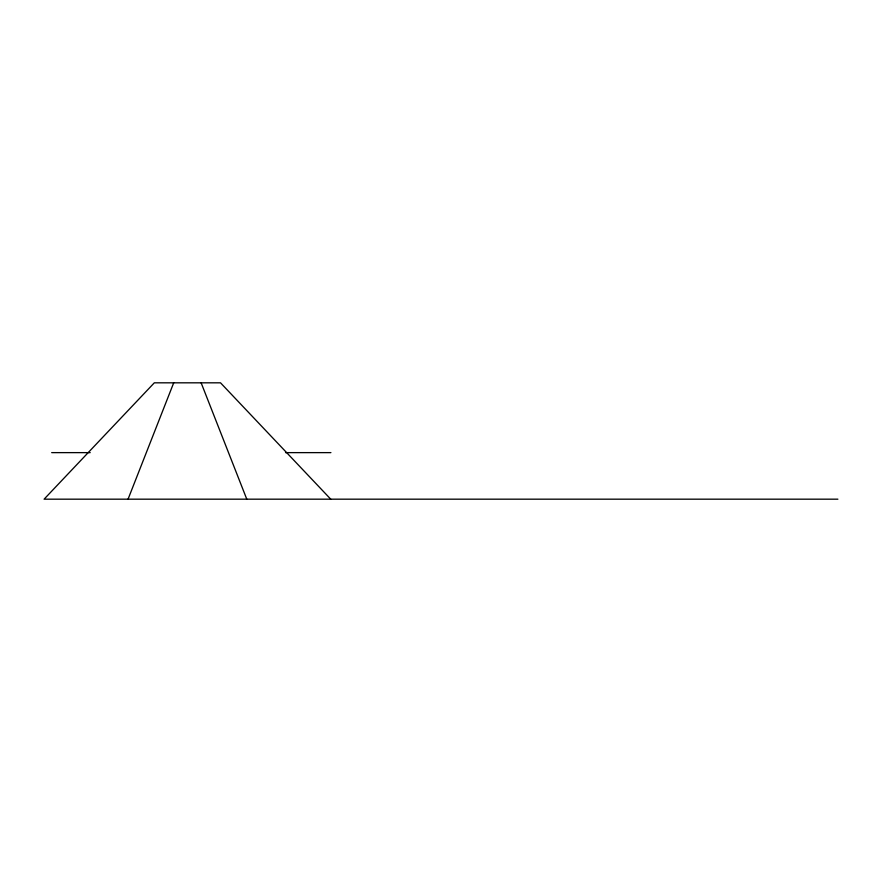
<?xml version="1.0" encoding="UTF-8"?>
<svg xmlns="http://www.w3.org/2000/svg" width="882" height="882" viewBox="0 0 882 882"><rect width="100%" height="100%" fill="white"/><g stroke="black" fill="none" stroke-linecap="round" stroke-linejoin="round"><path stroke-width="1.32" d="M128.055 499.179L173.71 382.821M51.685 452.631L90.196 452.631M285.525 452.631L330.915 452.631M837.9 499.179L44.1 499.179L154.317 382.821L220.522 382.821L330.739 499.179M201.129 382.821L246.784 499.179"/></g></svg>
